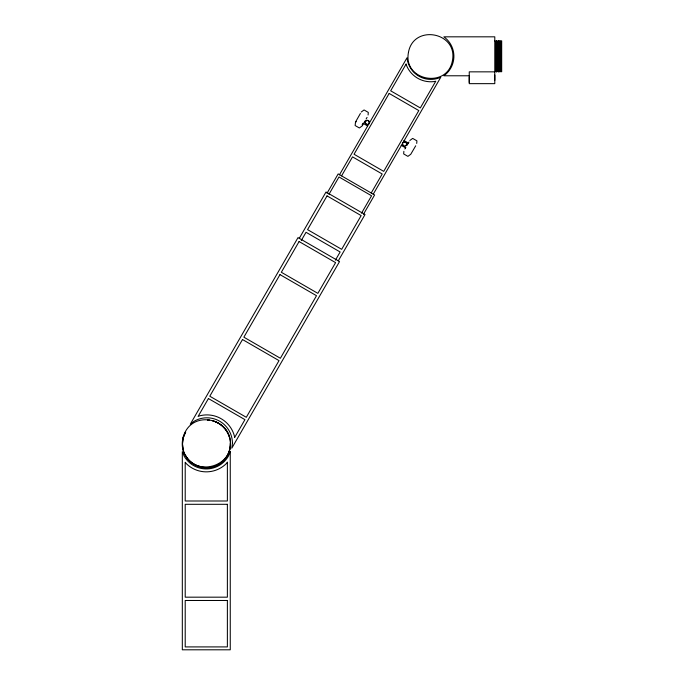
<?xml version="1.0" encoding="UTF-8"?>
<svg xmlns="http://www.w3.org/2000/svg" width="684" height="684" viewBox="0 0 684 684"><rect width="100%" height="100%" fill="white"/><g stroke="black" fill="none" stroke-linecap="round" stroke-linejoin="round"><path stroke-width="1.03" d="M469.25 75.779L469.25 83.653L494.789 83.653L494.789 36.825L443.839 36.825A23.889 23.889 0 0 1 443.839 75.779L469.25 75.779L469.25 71.846L494.789 71.846L495.652 71.068L495.652 41.544L494.789 40.766M496.516 71.846L496.516 40.766L497.371 41.544L497.371 71.068L496.516 71.846L495.652 71.068M498.234 71.846L498.234 40.766L499.098 41.544L499.098 71.068L498.234 71.846L497.371 71.068M499.953 71.846L499.953 40.766L500.816 41.544L500.816 71.068L499.953 71.846L499.098 71.068M368.095 114.989L368.3 112.407L364.059 109.953L361.212 112.048M403.868 151.335L403.663 153.926L407.903 156.371L410.751 154.276L415.71 145.795M416.718 143.435L416.924 140.853L412.683 138.399L409.836 140.494M230.26 443.369C231.32 466.933 196.393 476.286 185.535 455.356M360.382 113.484L355.518 122.017L355.124 125.531L359.365 127.976L362.195 125.924L365.085 120.914M362.11 124.847L362.717 123.795M366.128 118.999L367.06 117.383M299.276 238.314L326.003 192.016L365.025 214.545L338.298 260.843M327.003 193.273L338.17 173.924L374.61 194.957L363.443 214.314M301.285 240.52L306.03 232.286L340.136 251.977L335.382 260.211M339.452 174.83L407.04 57.755A23.889 23.889 0 0 0 440.778 77.232L373.19 194.299M328.927 194.384L338.99 176.968L371.566 195.778L361.511 213.194M341.572 175.865L352.542 156.875L382.194 173.993L371.224 192.982M404.885 148.975L405.809 147.368M408.989 141.964L406.92 145.444M495.652 41.544L496.516 40.766M497.371 41.544L498.234 40.766M499.098 41.544L499.953 40.766M500.816 41.544L501.68 40.766L501.68 71.846L500.816 71.068M355.518 122.017L356.364 121.761M207.491 420.104L209.56 420.378M403.953 140.553L408.391 143.11M362.982 123.265L367.419 125.83M401.209 145.316L405.646 147.881M229.61 437.734C227.293 429.62 220.778 423.105 212.664 420.788A23.974 23.974 0 0 1 228.986 452.141A23.974 23.974 0 0 1 196.325 465.667A23.974 23.974 0 0 1 185.697 431.955L183.303 437.734L182.491 443.942L183.303 450.14M369.027 121.675L369.172 122.154M494.789 75.069L494.789 80.421M469.25 77.147L469.25 82.499M406.356 144.786A1.898 1.898 0 0 1 405.304 145.778M403.851 145.743A1.898 1.898 0 0 1 403.423 145.478M403.09 145.119A1.898 1.898 0 0 1 402.739 144.196M403.509 142.469A1.898 1.898 0 0 1 406.399 143.332M368.069 124.189A1.898 1.898 0 0 1 366.513 124.189M366.179 123.992A1.898 1.898 0 0 1 365.752 123.565M365.555 123.231A1.898 1.898 0 0 1 365.555 121.675M365.752 121.342A1.898 1.898 0 0 1 366.179 120.914M366.513 120.717A1.898 1.898 0 0 1 368.069 120.717M368.402 120.914A1.898 1.898 0 0 1 368.83 121.342M369.069 121.778A1.898 1.898 0 0 1 369.172 122.752M207.5 419.993A23.974 23.974 0 0 1 209.586 420.173M408.451 52.42C402.859 80.926 447.43 89.194 452.44 60.585C458.024 32.08 413.452 23.812 408.451 52.42M183.141 437.17C175.318 467.702 220.829 480.655 229.61 450.14C237.425 419.617 191.922 406.655 183.141 437.17M232.449 443.326L231.808 448.165L339.538 261.57L298.019 237.604L190.289 424.191L194.162 421.224A25.522 25.522 0 0 1 232.449 443.326M230.26 451.671L228.396 456.177A25.522 25.522 0 0 1 184.184 456.177L182.32 451.671L182.32 649.8L230.26 649.8L230.26 451.671M208.423 398.558L198.078 416.479L199.566 415.863A28.437 28.437 0 0 1 234.39 435.973L234.595 437.563L244.94 419.643L208.423 398.558M242.504 339.529L209.783 396.216L246.3 417.3L279.021 360.613L242.504 339.529M279.978 274.617L243.863 337.178L280.38 358.262L316.504 295.702L279.978 274.617M299.079 241.546L281.338 272.275L317.855 293.359L335.596 262.63L299.079 241.546M327.046 195.898L307.561 229.636L341.667 249.327L361.143 215.588L327.046 195.898M389.162 93.443L354.055 154.251L383.707 171.368L418.813 110.569L389.162 93.443M406.099 64.099L390.675 90.818L420.327 107.935L435.759 81.216L433.759 81.61A26.248 26.248 0 0 1 406.766 66.023L406.099 64.099M227.379 462.247L226.395 463.521A28.437 28.437 0 0 1 186.185 463.521L185.21 462.247L185.21 500.996L227.379 500.996L227.379 462.247M227.379 504.305L185.21 504.305L185.21 597.175L227.379 597.175L227.379 504.305M227.379 600.484L185.21 600.484L185.21 646.91L227.379 646.91L227.379 600.484M403.244 145.701A2.189 2.189 0 0 0 406.783 144.358A2.189 2.189 0 0 0 403.851 141.964A2.189 2.189 0 0 0 403.244 145.701M366.008 124.223A2.189 2.189 0 0 0 369.471 122.675A2.189 2.189 0 0 0 366.402 120.461A2.189 2.189 0 0 0 366.008 124.223"/></g></svg>
